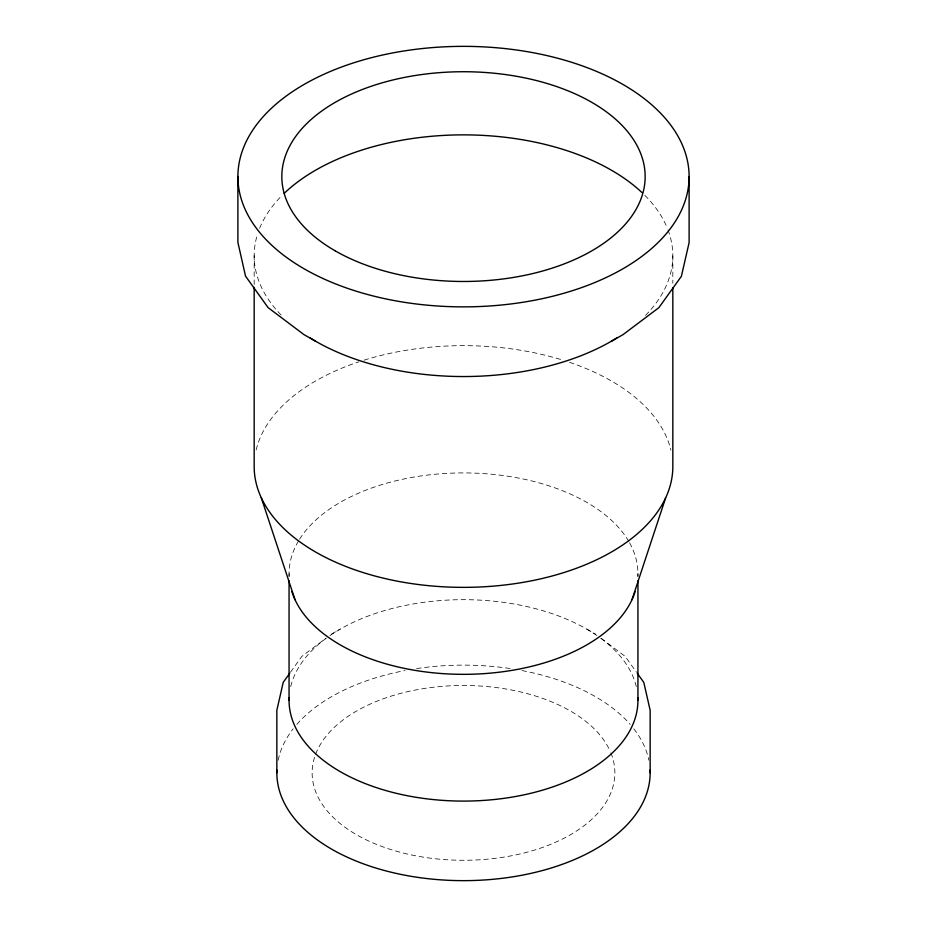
<?xml version="1.0" encoding="UTF-8"?>
<svg xmlns="http://www.w3.org/2000/svg" width="927" height="927" viewBox="0 0 927 927"><rect width="100%" height="100%" fill="white"/><g stroke="black" fill="none" stroke-linecap="round" stroke-linejoin="round"><path stroke-width="0.7" stroke-dasharray="4.63 3.48" d="M289.062 576.501L289.062 573.616M637.938 576.501L637.938 573.616M290.51 672.202L301.854 656.386L325.817 638.355M331.518 634.068L340.151 629.166M586.849 629.166L595.482 634.068M601.183 638.355L625.146 656.386L636.49 672.202M672.828 255.817L672.828 283.256M254.172 255.585L254.172 284.462M289.131 576.374A174.438 100.707 0 0 1 298.842 540.383M299.572 539.201A174.438 100.707 0 0 1 465.678 472.921A174.438 100.707 0 0 1 628.865 541.577M629.549 542.77A174.438 100.707 0 0 1 637.869 576.374M256.153 449.943A209.328 120.846 0 0 1 358.749 361.878M364.021 360.174A209.328 120.846 0 0 1 562.793 360.116M569.502 362.295A209.328 120.846 0 0 1 670.893 450.151M667.973 229.838A209.328 120.846 0 0 1 644.728 316.177M281.09 314.995A209.328 120.846 0 0 1 257.683 233.685M259.63 228.297A209.328 120.846 0 0 1 282.272 195.226M644.833 195.33A209.328 120.846 0 0 1 667.452 228.494M610.847 752.863A151.368 87.393 0 0 1 465.829 860.268A151.368 87.393 0 0 1 315.157 755.482M315.643 754.172A151.368 87.393 0 0 1 460.024 685.516A151.368 87.393 0 0 1 609.711 750.267M290.719 686.548A174.438 100.707 0 0 1 328.679 636.478M329.896 635.632A174.438 100.707 0 0 1 599.526 637.336M600.719 638.205A174.438 100.707 0 0 1 636.281 686.548M278.146 760.233A186.651 107.764 0 0 1 293.175 728.819M296.837 724.381A186.651 107.764 0 0 1 405.006 670.557M416.571 668.587A186.651 107.764 0 0 1 510.429 668.587M521.994 670.557A186.651 107.764 0 0 1 630.163 724.381M633.825 728.819A186.651 107.764 0 0 1 648.854 760.233"/><path stroke-width="1.39" d="M276.849 772.886L276.849 710.267L283.21 682.376L289.699 673.338M289.062 700.383L289.062 580.823M637.938 700.383L637.938 580.823M650.151 772.886L650.151 710.267L643.79 682.376L637.301 673.338M631.994 599.688L665.644 497.88M611.519 341.159L623.025 334.624L658.83 307.706L681.368 276.339L689.109 242.642L689.109 176.733A225.609 130.255 0 0 0 350.881 63.743A225.609 130.255 0 0 0 350.51 289.351A225.609 130.255 0 0 0 689.109 176.733M315.481 341.159L303.975 334.624L268.065 307.59L245.528 276.13L237.891 242.399L237.891 176.478M261.263 497.695L295.006 599.688M672.828 287.579L672.828 466.617A209.328 120.846 0 0 1 463.303 587.359A209.328 120.846 0 0 1 254.172 466.397L254.172 287.358M635.134 591.588A174.438 100.707 0 0 1 463.5 674.335A174.438 100.707 0 0 1 291.866 591.588M616.71 338.042A209.328 120.846 0 0 1 310.267 338.031M284.172 193.372A209.328 120.846 0 0 1 641.947 192.538M637.869 697.625A174.438 100.707 0 0 1 463.5 801.09A174.438 100.707 0 0 1 289.131 697.625M650.082 770.094A186.651 107.764 0 0 1 463.5 880.65A186.651 107.764 0 0 1 276.918 770.094M335.18 250.835A181.646 104.867 0 0 0 639.004 203.65A181.646 104.867 0 0 0 416.316 75.33A181.646 104.867 0 0 0 335.18 250.835"/></g></svg>
